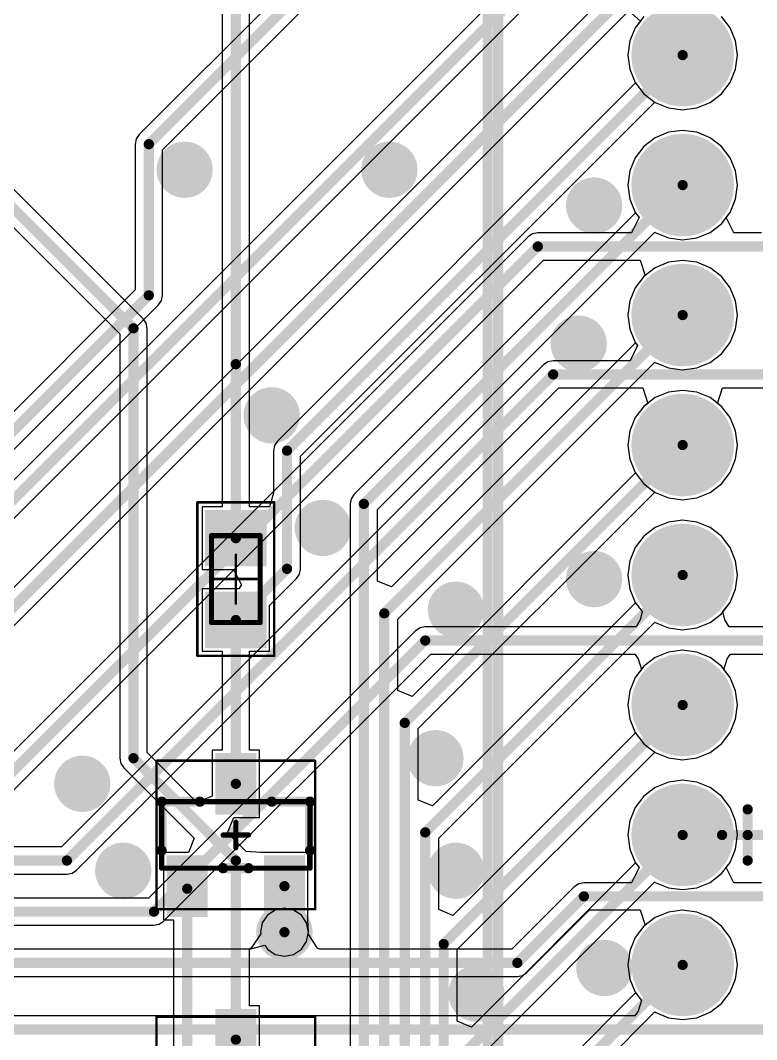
# Model space of a CAD drawing. Header units: millimetres. Extents: x 372 to 687, y 380 to 482.
# Drawn here: x 646.79 to 661.17, y 427 to 446.92 of the extents above; entities that cross this region are included whole.
import ezdxf

# ---------------------------------------------------------------- set-up
doc = ezdxf.new("R2010")
doc.units = ezdxf.units.MM
for name, color, linetype in [('BottomLayer', 5, 'Continuous'), ('BottomSolder', 6, 'Continuous'), ('InternalPlane1', 76, 'Continuous'), ('InternalPlane2', 16, 'Continuous'), ('Mechanical13', 56, 'Continuous'), ('Mechanical15', 56, 'Continuous'), ('MultiLayer', 9, 'Continuous'), ('PadHoleLayer', 156, 'Continuous'), ('TopLayer', 1, 'Continuous'), ('TopOverlay', 2, 'Continuous'), ('TopPaste', 8, 'Continuous'), ('TopSolder', 216, 'Continuous'), ('ViaHoleLayer', 16, 'Continuous')]:
    doc.layers.add(name, color=color, linetype=linetype)

# ---------------------------------------------------------------- blocks, each defined once
blk = doc.blocks.new('SOT23_3_N_343')
at = {"layer": 'Mechanical13', "const_width": 0.1}
for points in [[(1.45, 0.65), (-1.45, 0.65)], [(-1.45, 0.65), (-1.45, -0.65)], [(1.45, 0.65), (1.45, -0.65)], [(1.45, -0.65), (-1.45, -0.65)]]:
    blk.add_lwpolyline(points, dxfattribs=at)
at = {"layer": 'Mechanical13', "const_width": 0.05}
for points in [[(-1.475, 0.65, 1), (-1.425, 0.65, 1)], [(-1.475, 0.65, 1), (-1.425, 0.65, 1)], [(1.425, 0.65, 1), (1.475, 0.65, 1)], [(1.425, 0.65, 1), (1.475, 0.65, 1)], [(-1.475, -0.65, 1), (-1.425, -0.65, 1)], [(-1.475, -0.65, 1), (-1.425, -0.65, 1)], [(1.425, -0.65, 1), (1.475, -0.65, 1)], [(1.425, -0.65, 1), (1.475, -0.65, 1)]]:
    blk.add_lwpolyline(points, format="xyb", close=True, dxfattribs=at)
at = {"layer": 'Mechanical15'}
for points, const_width in [([(-1.55, 1.45), (-1.55, -1.45)], 0.05), ([(1.55, 1.45), (-1.55, 1.45)], 0.05), ([(1.55, 1.45), (1.55, -1.45)], 0.05), ([(0, 0.25), (0, -0.25)], 0.1), ([(0.25, 0), (-0.25, 0)], 0.1), ([(1.55, -1.45), (-1.55, -1.45)], 0.05)]:
    blk.add_lwpolyline(points, dxfattribs=dict(at, const_width=const_width))
for points, const_width in [([(-1.562, 1.45, 1), (-1.538, 1.45, 1)], 0.025), ([(-1.562, 1.45, 1), (-1.538, 1.45, 1)], 0.025), ([(1.538, 1.45, 1), (1.562, 1.45, 1)], 0.025), ([(1.538, 1.45, 1), (1.562, 1.45, 1)], 0.025), ([(-0.025, 0.25, 1), (0.025, 0.25, 1)], 0.05), ([(-0.275, 0, 1), (-0.225, 0, 1)], 0.05), ([(0.225, 0, 1), (0.275, 0, 1)], 0.05), ([(-0.025, -0.25, 1), (0.025, -0.25, 1)], 0.05), ([(-1.562, -1.45, 1), (-1.538, -1.45, 1)], 0.025), ([(-1.562, -1.45, 1), (-1.538, -1.45, 1)], 0.025), ([(1.538, -1.45, 1), (1.562, -1.45, 1)], 0.025), ([(1.538, -1.45, 1), (1.562, -1.45, 1)], 0.025)]:
    blk.add_lwpolyline(points, format="xyb", close=True, dxfattribs=dict(at, const_width=const_width))
at = {"layer": 'PadHoleLayer'}
for points in [[(-0.95, 1), (-0.95, 1), (-0.95, 1), (-0.95, 1)], [(0.95, 1), (0.95, 1), (0.95, 1), (0.95, 1)], [(0, -1), (0, -1), (0, -1), (0, -1)]]:
    blk.add_lwpolyline(points, close=True, dxfattribs=at)
at = {"layer": 'TopLayer'}
for points in [[(-1.25, 0.5), (-0.65, 0.5), (-1.25, 1.5), (-0.65, 1.5)], [(1.25, 1.5), (0.65, 1.5), (1.25, 0.5), (0.65, 0.5)], [(-0.3, -1.5), (0.3, -1.5), (-0.3, -0.5), (0.3, -0.5)]]:
    blk.add_solid(points, dxfattribs=at)
at = {"layer": 'TopOverlay', "const_width": 0.2}
for points in [[(0.25, 0.65), (-0.25, 0.65)], [(-1.45, 0.304), (-1.45, -0.65)], [(1.45, 0.304), (1.45, -0.65)], [(-0.7, -0.65), (-1.45, -0.65)], [(1.45, -0.65), (0.7, -0.65)]]:
    blk.add_lwpolyline(points, dxfattribs=at)
at = {"layer": 'TopOverlay', "const_width": 0.1}
for points in [[(-0.3, 0.65, 1), (-0.2, 0.65, 1)], [(0.2, 0.65, 1), (0.3, 0.65, 1)], [(-1.5, 0.304, 1), (-1.4, 0.304, 1)], [(1.4, 0.304, 1), (1.5, 0.304, 1)], [(-1.5, -0.65, 1), (-1.4, -0.65, 1)], [(-1.5, -0.65, 1), (-1.4, -0.65, 1)], [(-0.75, -0.65, 1), (-0.65, -0.65, 1)], [(0.65, -0.65, 1), (0.75, -0.65, 1)], [(1.4, -0.65, 1), (1.5, -0.65, 1)], [(1.4, -0.65, 1), (1.5, -0.65, 1)]]:
    blk.add_lwpolyline(points, format="xyb", close=True, dxfattribs=at)
at = {"layer": 'TopPaste'}
for points in [[(-1.2, 0.55), (-0.7, 0.55), (-1.2, 1.45), (-0.7, 1.45)], [(1.2, 1.45), (0.7, 1.45), (1.2, 0.55), (0.7, 0.55)], [(-0.25, -1.45), (0.25, -1.45), (-0.25, -0.55), (0.25, -0.55)]]:
    blk.add_solid(points, dxfattribs=at)
at = {"layer": 'TopSolder'}
for points in [[(-1.352, 0.398), (-0.548, 0.398), (-1.352, 1.602), (-0.548, 1.602)], [(1.352, 1.602), (0.548, 1.602), (1.352, 0.398), (0.548, 0.398)], [(-0.402, -1.602), (0.402, -1.602), (-0.402, -0.398), (0.402, -0.398)]]:
    blk.add_solid(points, dxfattribs=at)
blk = doc.blocks.new('SOT23_3_N_346')
at = {"layer": 'Mechanical13', "const_width": 0.1}
for points in [[(1.45, 0.65), (-1.45, 0.65)], [(-1.45, 0.65), (-1.45, -0.65)], [(1.45, 0.65), (1.45, -0.65)], [(1.45, -0.65), (-1.45, -0.65)]]:
    blk.add_lwpolyline(points, dxfattribs=at)
at = {"layer": 'Mechanical13', "const_width": 0.05}
for points in [[(-1.475, 0.65, 1), (-1.425, 0.65, 1)], [(-1.475, 0.65, 1), (-1.425, 0.65, 1)], [(1.425, 0.65, 1), (1.475, 0.65, 1)], [(1.425, 0.65, 1), (1.475, 0.65, 1)], [(-1.475, -0.65, 1), (-1.425, -0.65, 1)], [(-1.475, -0.65, 1), (-1.425, -0.65, 1)], [(1.425, -0.65, 1), (1.475, -0.65, 1)], [(1.425, -0.65, 1), (1.475, -0.65, 1)]]:
    blk.add_lwpolyline(points, format="xyb", close=True, dxfattribs=at)
at = {"layer": 'Mechanical15'}
for points, const_width in [([(-1.55, 1.45), (-1.55, -1.45)], 0.05), ([(1.55, 1.45), (-1.55, 1.45)], 0.05), ([(1.55, 1.45), (1.55, -1.45)], 0.05), ([(0, 0.25), (0, -0.25)], 0.1), ([(0.25, 0), (-0.25, 0)], 0.1), ([(1.55, -1.45), (-1.55, -1.45)], 0.05)]:
    blk.add_lwpolyline(points, dxfattribs=dict(at, const_width=const_width))
for points, const_width in [([(-1.562, 1.45, 1), (-1.538, 1.45, 1)], 0.025), ([(-1.562, 1.45, 1), (-1.538, 1.45, 1)], 0.025), ([(1.538, 1.45, 1), (1.562, 1.45, 1)], 0.025), ([(1.538, 1.45, 1), (1.562, 1.45, 1)], 0.025), ([(-0.025, 0.25, 1), (0.025, 0.25, 1)], 0.05), ([(-0.275, 0, 1), (-0.225, 0, 1)], 0.05), ([(0.225, 0, 1), (0.275, 0, 1)], 0.05), ([(-0.025, -0.25, 1), (0.025, -0.25, 1)], 0.05), ([(-1.562, -1.45, 1), (-1.538, -1.45, 1)], 0.025), ([(-1.562, -1.45, 1), (-1.538, -1.45, 1)], 0.025), ([(1.538, -1.45, 1), (1.562, -1.45, 1)], 0.025), ([(1.538, -1.45, 1), (1.562, -1.45, 1)], 0.025)]:
    blk.add_lwpolyline(points, format="xyb", close=True, dxfattribs=dict(at, const_width=const_width))
at = {"layer": 'PadHoleLayer'}
for points in [[(-0.95, 1), (-0.95, 1), (-0.95, 1), (-0.95, 1)], [(0.95, 1), (0.95, 1), (0.95, 1), (0.95, 1)], [(0, -1), (0, -1), (0, -1), (0, -1)]]:
    blk.add_lwpolyline(points, close=True, dxfattribs=at)
at = {"layer": 'TopLayer'}
for points in [[(-1.25, 0.5), (-0.65, 0.5), (-1.25, 1.5), (-0.65, 1.5)], [(1.25, 1.5), (0.65, 1.5), (1.25, 0.5), (0.65, 0.5)], [(-0.3, -1.5), (0.3, -1.5), (-0.3, -0.5), (0.3, -0.5)]]:
    blk.add_solid(points, dxfattribs=at)
at = {"layer": 'TopOverlay', "const_width": 0.2}
for points in [[(0.25, 0.65), (-0.25, 0.65)], [(-1.45, 0.304), (-1.45, -0.65)], [(1.45, 0.304), (1.45, -0.65)], [(-0.7, -0.65), (-1.45, -0.65)], [(1.45, -0.65), (0.7, -0.65)]]:
    blk.add_lwpolyline(points, dxfattribs=at)
at = {"layer": 'TopOverlay', "const_width": 0.1}
for points in [[(-0.3, 0.65, 1), (-0.2, 0.65, 1)], [(0.2, 0.65, 1), (0.3, 0.65, 1)], [(-1.5, 0.304, 1), (-1.4, 0.304, 1)], [(1.4, 0.304, 1), (1.5, 0.304, 1)], [(-1.5, -0.65, 1), (-1.4, -0.65, 1)], [(-1.5, -0.65, 1), (-1.4, -0.65, 1)], [(-0.75, -0.65, 1), (-0.65, -0.65, 1)], [(0.65, -0.65, 1), (0.75, -0.65, 1)], [(1.4, -0.65, 1), (1.5, -0.65, 1)], [(1.4, -0.65, 1), (1.5, -0.65, 1)]]:
    blk.add_lwpolyline(points, format="xyb", close=True, dxfattribs=at)
at = {"layer": 'TopPaste'}
for points in [[(-1.2, 0.55), (-0.7, 0.55), (-1.2, 1.45), (-0.7, 1.45)], [(1.2, 1.45), (0.7, 1.45), (1.2, 0.55), (0.7, 0.55)], [(-0.25, -1.45), (0.25, -1.45), (-0.25, -0.55), (0.25, -0.55)]]:
    blk.add_solid(points, dxfattribs=at)
at = {"layer": 'TopSolder'}
for points in [[(-1.352, 0.398), (-0.548, 0.398), (-1.352, 1.602), (-0.548, 1.602)], [(1.352, 1.602), (0.548, 1.602), (1.352, 0.398), (0.548, 0.398)], [(-0.402, -1.602), (0.402, -1.602), (-0.402, -0.398), (0.402, -0.398)]]:
    blk.add_solid(points, dxfattribs=at)
blk = doc.blocks.new('RESC0603_1608__N_364')
at = {"layer": 'Mechanical13', "const_width": 0.1}
for points in [[(0.85, 0.475), (-0.85, 0.475)], [(-0.85, -0.475), (-0.85, 0.475)], [(0.85, -0.475), (0.85, 0.475)], [(0.85, -0.475), (-0.85, -0.475)]]:
    blk.add_lwpolyline(points, dxfattribs=at)
at = {"layer": 'Mechanical13', "const_width": 0.05}
for points in [[(-0.875, 0.475, 1), (-0.825, 0.475, 1)], [(-0.875, 0.475, 1), (-0.825, 0.475, 1)], [(0.825, 0.475, 1), (0.875, 0.475, 1)], [(0.825, 0.475, 1), (0.875, 0.475, 1)], [(-0.875, -0.475, 1), (-0.825, -0.475, 1)], [(-0.875, -0.475, 1), (-0.825, -0.475, 1)], [(0.825, -0.475, 1), (0.875, -0.475, 1)], [(0.825, -0.475, 1), (0.875, -0.475, 1)]]:
    blk.add_lwpolyline(points, format="xyb", close=True, dxfattribs=at)
at = {"layer": 'Mechanical15', "const_width": 0.05}
for points in [[(1.5, 0.75), (-1.5, 0.75)], [(-1.5, -0.75), (-1.5, 0.75)], [(1.5, -0.75), (1.5, 0.75)], [(0, -0.475), (0, 0.475)], [(0.475, 0), (-0.475, 0)], [(1.5, -0.75), (-1.5, -0.75)]]:
    blk.add_lwpolyline(points, dxfattribs=at)
at = {"layer": 'Mechanical15', "const_width": 0.025}
for points in [[(-1.512, 0.75, 1), (-1.488, 0.75, 1)], [(-1.512, 0.75, 1), (-1.488, 0.75, 1)], [(1.488, 0.75, 1), (1.513, 0.75, 1)], [(1.488, 0.75, 1), (1.513, 0.75, 1)], [(-0.012, 0.475, 1), (0.013, 0.475, 1)], [(-0.487, 0, 1), (-0.462, 0, 1)], [(0.463, 0, 1), (0.488, 0, 1)], [(-0.012, -0.475, 1), (0.013, -0.475, 1)], [(-1.512, -0.75, 1), (-1.488, -0.75, 1)], [(-1.512, -0.75, 1), (-1.488, -0.75, 1)], [(1.488, -0.75, 1), (1.513, -0.75, 1)], [(1.488, -0.75, 1), (1.513, -0.75, 1)]]:
    blk.add_lwpolyline(points, format="xyb", close=True, dxfattribs=at)
at = {"layer": 'TopLayer'}
for points in [[(-0.35, -0.5), (-0.35, 0.5), (-1.25, -0.5), (-1.25, 0.5)], [(1.25, -0.5), (1.25, 0.5), (0.35, -0.5), (0.35, 0.5)]]:
    blk.add_solid(points, dxfattribs=at)
at = {"layer": 'TopPaste'}
for points in [[(-0.35, -0.5), (-0.35, 0.5), (-1.25, -0.5), (-1.25, 0.5)], [(1.25, -0.5), (1.25, 0.5), (0.35, -0.5), (0.35, 0.5)]]:
    blk.add_solid(points, dxfattribs=at)
at = {"layer": 'TopSolder'}
for points in [[(-0.248, -0.602), (-0.248, 0.602), (-1.352, -0.602), (-1.352, 0.602)], [(1.352, -0.602), (1.352, 0.602), (0.248, -0.602), (0.248, 0.602)]]:
    blk.add_solid(points, dxfattribs=at)
blk = doc.blocks.new('HDRV34W64P254_2X17_5070X900X900B_446')
at = {"layer": 'BottomLayer', "const_width": 0.9}
for points in [[(-1.72, 15.24, 1), (-0.82, 15.24, 1)], [(-1.72, 12.7, 1), (-0.82, 12.7, 1)], [(-1.72, 10.16, 1), (-0.82, 10.16, 1)], [(-1.72, 7.62, 1), (-0.82, 7.62, 1)], [(-1.72, 5.08, 1), (-0.82, 5.08, 1)], [(-1.72, 2.54, 1), (-0.82, 2.54, 1)], [(-1.72, 0, 1), (-0.82, 0, 1)], [(-1.72, -2.54, 1), (-0.82, -2.54, 1)]]:
    blk.add_lwpolyline(points, format="xyb", close=True, dxfattribs=at)
at = {"layer": 'BottomSolder', "const_width": 1.002}
for points in [[(-1.771, 15.24, 1), (-0.769, 15.24, 1)], [(-1.771, 12.7, 1), (-0.769, 12.7, 1)], [(-1.771, 10.16, 1), (-0.769, 10.16, 1)], [(-1.771, 7.62, 1), (-0.769, 7.62, 1)], [(-1.771, 5.08, 1), (-0.769, 5.08, 1)], [(-1.771, 2.54, 1), (-0.769, 2.54, 1)], [(-1.771, 0, 1), (-0.769, 0, 1)], [(-1.771, -2.54, 1), (-0.769, -2.54, 1)]]:
    blk.add_lwpolyline(points, format="xyb", close=True, dxfattribs=at)
at = {"layer": 'InternalPlane1', "const_width": 0.85}
for points in [[(-1.695, 15.24, 1), (-0.845, 15.24, 1)], [(-1.695, 12.7, 1), (-0.845, 12.7, 1)], [(-1.695, 10.16, 1), (-0.845, 10.16, 1)], [(-1.695, 7.62, 1), (-0.845, 7.62, 1)], [(-1.695, 5.08, 1), (-0.845, 5.08, 1)], [(-1.695, 2.54, 1), (-0.845, 2.54, 1)], [(-1.695, 0, 1), (-0.845, 0, 1)], [(-1.695, -2.54, 1), (-0.845, -2.54, 1)]]:
    blk.add_lwpolyline(points, format="xyb", close=True, dxfattribs=at)
at = {"layer": 'InternalPlane2', "const_width": 0.85}
for points in [[(-1.695, 15.24, 1), (-0.845, 15.24, 1)], [(-1.695, 12.7, 1), (-0.845, 12.7, 1)], [(-1.695, 10.16, 1), (-0.845, 10.16, 1)], [(-1.695, 7.62, 1), (-0.845, 7.62, 1)], [(-1.695, 5.08, 1), (-0.845, 5.08, 1)], [(-1.695, 2.54, 1), (-0.845, 2.54, 1)], [(-1.695, 0, 1), (-0.845, 0, 1)], [(-1.695, -2.54, 1), (-0.845, -2.54, 1)]]:
    blk.add_lwpolyline(points, format="xyb", close=True, dxfattribs=at)
at = {"layer": 'Mechanical13', "const_width": 0.2}
blk.add_lwpolyline([(-4.875, -22.95), (-4.875, 22.95)], dxfattribs=at)
at = {"layer": 'Mechanical15', "const_width": 0.2}
for points in [[(-5.08, -23.1), (-5.08, 23.1)], [(0, 0), (0, 0.5)], [(0, -0.5), (0, 0.5)], [(-0.5, 0), (0.5, 0)]]:
    blk.add_lwpolyline(points, dxfattribs=at)
at = {"layer": 'Mechanical15', "const_width": 0.1}
for points in [[(-0.05, 0.5, 1), (0.05, 0.5, 1)], [(-0.05, 0.5, 1), (0.05, 0.5, 1)], [(-0.55, 0, 1), (-0.45, 0, 1)], [(-0.05, 0, 1), (0.05, 0, 1)], [(-0.05, -0.5, 1), (0.05, -0.5, 1)]]:
    blk.add_lwpolyline(points, format="xyb", close=True, dxfattribs=at)
at = {"layer": 'MultiLayer', "const_width": 0.9}
for points in [[(-1.72, 15.24, 1), (-0.82, 15.24, 1)], [(-1.72, 12.7, 1), (-0.82, 12.7, 1)], [(-1.72, 10.16, 1), (-0.82, 10.16, 1)], [(-1.72, 7.62, 1), (-0.82, 7.62, 1)], [(-1.72, 5.08, 1), (-0.82, 5.08, 1)], [(-1.72, 2.54, 1), (-0.82, 2.54, 1)], [(-1.72, 0, 1), (-0.82, 0, 1)], [(-1.72, -2.54, 1), (-0.82, -2.54, 1)]]:
    blk.add_lwpolyline(points, format="xyb", close=True, dxfattribs=at)
at = {"layer": 'PadHoleLayer', "const_width": 0.45}
for points in [[(-1.495, 15.24, 1), (-1.045, 15.24, 1)], [(-1.495, 12.7, 1), (-1.045, 12.7, 1)], [(-1.495, 10.16, 1), (-1.045, 10.16, 1)], [(-1.495, 7.62, 1), (-1.045, 7.62, 1)], [(-1.495, 5.08, 1), (-1.045, 5.08, 1)], [(-1.495, 2.54, 1), (-1.045, 2.54, 1)], [(-1.495, 0, 1), (-1.045, 0, 1)], [(-1.495, -2.54, 1), (-1.045, -2.54, 1)]]:
    blk.add_lwpolyline(points, format="xyb", close=True, dxfattribs=at)
at = {"layer": 'TopLayer', "const_width": 0.9}
for points in [[(-1.72, 15.24, 1), (-0.82, 15.24, 1)], [(-1.72, 12.7, 1), (-0.82, 12.7, 1)], [(-1.72, 10.16, 1), (-0.82, 10.16, 1)], [(-1.72, 7.62, 1), (-0.82, 7.62, 1)], [(-1.72, 5.08, 1), (-0.82, 5.08, 1)], [(-1.72, 2.54, 1), (-0.82, 2.54, 1)], [(-1.72, 0, 1), (-0.82, 0, 1)], [(-1.72, -2.54, 1), (-0.82, -2.54, 1)]]:
    blk.add_lwpolyline(points, format="xyb", close=True, dxfattribs=at)
at = {"layer": 'TopSolder', "const_width": 1.002}
for points in [[(-1.771, 15.24, 1), (-0.769, 15.24, 1)], [(-1.771, 12.7, 1), (-0.769, 12.7, 1)], [(-1.771, 10.16, 1), (-0.769, 10.16, 1)], [(-1.771, 7.62, 1), (-0.769, 7.62, 1)], [(-1.771, 5.08, 1), (-0.769, 5.08, 1)], [(-1.771, 2.54, 1), (-0.769, 2.54, 1)], [(-1.771, 0, 1), (-0.769, 0, 1)], [(-1.771, -2.54, 1), (-0.769, -2.54, 1)]]:
    blk.add_lwpolyline(points, format="xyb", close=True, dxfattribs=at)

msp = doc.modelspace()

# ---------------------------------------------------------------- linework, layer by layer
at = {"layer": 'BottomLayer'}
for p, q in [((660.613, 456.187), (649.113, 444.687)), ((649.565, 444.39), (660.91, 455.735)), ((658.938, 450.213), (645.395, 436.67)), ((644.799, 435.325), (658.374, 448.899)), ((658.633, 447.807), (645.591, 434.766)), ((645.888, 434.313), (658.678, 447.103)), ((658.678, 447.103), (658.904, 446.905)), ((660.656, 446.775), (660.486, 446.996)), ((658.804, 446.775), (658.697, 446.517)), ((658.904, 446.905), (658.804, 446.775)), ((660.763, 446.517), (660.656, 446.775)), ((658.697, 446.517), (658.661, 446.24)), ((660.799, 446.24), (660.763, 446.517)), ((658.661, 446.24), (658.697, 445.963)), ((660.763, 445.963), (660.799, 446.24)), ((658.697, 445.963), (658.804, 445.705)), ((660.656, 445.705), (660.763, 445.963)), ((658.804, 445.705), (658.974, 445.484)), ((660.486, 445.484), (660.656, 445.705)), ((658.974, 445.484), (659.195, 445.314)), ((660.265, 445.314), (660.486, 445.484)), ((659.195, 445.314), (659.453, 445.207)), ((659.453, 445.207), (659.73, 445.171)), ((659.73, 445.171), (660.007, 445.207)), ((660.007, 445.207), (660.265, 445.314)), ((649.055, 444.601), (649.035, 444.5)), ((649.113, 444.687), (649.055, 444.601)), ((659.195, 444.626), (658.974, 444.456)), ((659.453, 444.733), (659.195, 444.626)), ((659.73, 444.769), (659.453, 444.733)), ((660.007, 444.733), (659.73, 444.769)), ((660.265, 444.626), (660.007, 444.733)), ((660.486, 444.456), (660.265, 444.626)), ((649.035, 444.5), (649.035, 444.5)), ((649.035, 444.5), (649.035, 441.655)), ((649.565, 441.545), (649.565, 444.39)), ((658.974, 444.456), (658.804, 444.235)), ((660.656, 444.235), (660.486, 444.456)), ((658.804, 444.235), (658.697, 443.977)), ((660.763, 443.977), (660.656, 444.235)), ((658.697, 443.977), (658.661, 443.7)), ((660.799, 443.7), (660.763, 443.977)), ((658.661, 443.7), (658.697, 443.423)), ((660.763, 443.423), (660.799, 443.7)), ((658.697, 443.423), (658.804, 443.165)), ((660.656, 443.165), (660.763, 443.423)), ((658.881, 443.065), (658.733, 442.765)), ((658.804, 443.165), (658.881, 443.065)), ((660.579, 443.065), (660.656, 443.165)), ((660.727, 442.765), (660.579, 443.065)), ((656.713, 442.687), (645.791, 431.766)), ((656.799, 442.745), (656.713, 442.687)), ((656.713, 442.687), (656.713, 442.687)), ((656.9, 442.765), (656.799, 442.745)), ((658.733, 442.765), (656.9, 442.765)), ((661.273, 442.765), (660.727, 442.765)), ((646.088, 431.313), (657.01, 442.235)), ((657.01, 442.235), (658.897, 442.235)), ((658.897, 442.235), (658.999, 441.935)), ((658.974, 441.916), (658.804, 441.695)), ((658.999, 441.935), (658.974, 441.916)), ((649.035, 441.655), (644.549, 437.169)), ((658.804, 441.695), (658.697, 441.437)), ((649.487, 441.358), (649.545, 441.444)), ((649.545, 441.444), (649.565, 441.545)), ((658.697, 441.437), (658.661, 441.16)), ((645.038, 436.908), (649.487, 441.358)), ((649.487, 441.358), (649.487, 441.358)), ((658.661, 441.16), (658.697, 440.883)), ((658.697, 440.883), (658.804, 440.625)), ((658.804, 440.625), (658.85, 440.565)), ((658.85, 440.565), (658.702, 440.265)), ((657.099, 440.245), (657.013, 440.187)), ((657.2, 440.265), (657.099, 440.245)), ((658.702, 440.265), (657.2, 440.265)), ((657.013, 440.187), (647.591, 430.766)), ((657.013, 440.187), (657.013, 440.187)), ((647.888, 430.313), (657.31, 439.735)), ((657.31, 439.735), (658.949, 439.735)), ((658.949, 439.735), (659.051, 439.435)), ((660.409, 439.435), (660.511, 439.735)), ((660.511, 439.735), (661.489, 439.735)), ((659.051, 439.435), (658.974, 439.376)), ((660.486, 439.376), (660.409, 439.435)), ((658.974, 439.376), (658.804, 439.155)), ((660.656, 439.155), (660.486, 439.376)), ((658.804, 439.155), (658.697, 438.897)), ((660.763, 438.897), (660.656, 439.155)), ((658.697, 438.897), (658.661, 438.62)), ((660.799, 438.62), (660.763, 438.897)), ((658.661, 438.62), (658.697, 438.343)), ((660.763, 438.343), (660.799, 438.62)), ((658.697, 438.343), (658.804, 438.085)), ((660.656, 438.085), (660.763, 438.343)), ((658.804, 438.085), (658.974, 437.864)), ((660.486, 437.864), (660.656, 438.085)), ((658.974, 437.864), (659.195, 437.694)), ((660.265, 437.694), (660.486, 437.864)), ((659.195, 437.694), (659.453, 437.587)), ((660.007, 437.587), (660.265, 437.694)), ((659.453, 437.587), (659.73, 437.551)), ((659.73, 437.551), (660.007, 437.587)), ((659.453, 437.113), (659.195, 437.006)), ((659.73, 437.149), (659.453, 437.113)), ((660.007, 437.113), (659.73, 437.149)), ((660.265, 437.006), (660.007, 437.113)), ((658.974, 436.836), (658.804, 436.615)), ((659.195, 437.006), (658.974, 436.836)), ((660.486, 436.836), (660.265, 437.006)), ((660.656, 436.615), (660.486, 436.836)), ((658.804, 436.615), (658.697, 436.357)), ((660.763, 436.357), (660.656, 436.615)), ((658.697, 436.357), (658.661, 436.08)), ((660.799, 436.08), (660.763, 436.357)), ((658.661, 436.08), (658.697, 435.803)), ((660.763, 435.803), (660.799, 436.08)), ((658.697, 435.803), (658.804, 435.545)), ((660.656, 435.545), (660.763, 435.803)), ((658.804, 435.545), (658.942, 435.365)), ((660.518, 435.365), (660.656, 435.545)), ((658.942, 435.365), (658.903, 435.206)), ((660.557, 435.206), (660.518, 435.365)), ((654.599, 435.045), (654.513, 434.987)), ((654.7, 435.065), (654.599, 435.045)), ((658.819, 435.065), (654.7, 435.065)), ((658.903, 435.206), (658.819, 435.065)), ((660.641, 435.065), (660.557, 435.206)), ((661.359, 435.065), (660.641, 435.065)), ((654.513, 434.987), (649.291, 429.766)), ((649.588, 429.313), (654.81, 434.535)), ((654.81, 434.535), (658.793, 434.535)), ((658.793, 434.535), (658.862, 434.443)), ((658.862, 434.443), (658.927, 434.235)), ((660.533, 434.235), (660.598, 434.443)), ((660.598, 434.443), (660.667, 434.535)), ((660.667, 434.535), (661.333, 434.535)), ((658.927, 434.235), (658.804, 434.075)), ((660.656, 434.075), (660.533, 434.235)), ((658.804, 434.075), (658.697, 433.817)), ((660.763, 433.817), (660.656, 434.075)), ((658.697, 433.817), (658.661, 433.54)), ((660.799, 433.54), (660.763, 433.817)), ((658.661, 433.54), (658.697, 433.263)), ((660.763, 433.263), (660.799, 433.54)), ((658.697, 433.263), (658.804, 433.005)), ((660.656, 433.005), (660.763, 433.263)), ((658.804, 433.005), (658.974, 432.784)), ((660.486, 432.784), (660.656, 433.005)), ((658.974, 432.784), (659.195, 432.614)), ((660.265, 432.614), (660.486, 432.784)), ((659.195, 432.614), (659.453, 432.507)), ((659.453, 432.507), (659.73, 432.471)), ((659.73, 432.471), (660.007, 432.507)), ((660.007, 432.507), (660.265, 432.614)), ((659.453, 432.033), (659.195, 431.926)), ((659.73, 432.069), (659.453, 432.033)), ((660.007, 432.033), (659.73, 432.069)), ((660.265, 431.926), (660.007, 432.033)), ((659.195, 431.926), (658.974, 431.756)), ((660.486, 431.756), (660.265, 431.926)), ((658.974, 431.756), (658.804, 431.535)), ((660.656, 431.535), (660.486, 431.756)), ((658.804, 431.535), (658.697, 431.277)), ((660.763, 431.277), (660.656, 431.535)), ((658.697, 431.277), (658.661, 431)), ((660.799, 431), (660.763, 431.277)), ((658.661, 431), (658.697, 430.723)), ((660.763, 430.723), (660.799, 431)), ((647.591, 430.766), (645.004, 430.766)), ((658.697, 430.723), (658.804, 430.465)), ((660.656, 430.465), (660.763, 430.723)), ((658.804, 430.465), (658.881, 430.365)), ((660.579, 430.365), (660.656, 430.465)), ((645.004, 430.235), (647.7, 430.235)), ((647.7, 430.235), (647.802, 430.256)), ((647.7, 430.235), (647.7, 430.235)), ((647.802, 430.256), (647.888, 430.313)), ((658.881, 430.365), (658.733, 430.065)), ((660.727, 430.065), (660.579, 430.365)), ((657.699, 430.045), (657.613, 429.987)), ((657.8, 430.065), (657.699, 430.045)), ((658.733, 430.065), (657.8, 430.065)), ((657.8, 430.065), (657.8, 430.065)), ((661.273, 430.065), (660.727, 430.065)), ((657.613, 429.987), (656.391, 428.766)), ((649.291, 429.766), (645.016, 429.766)), ((651.771, 429.533), (651.618, 429.432)), ((651.95, 429.569), (651.771, 429.533)), ((652.129, 429.533), (651.95, 429.569)), ((652.282, 429.432), (652.129, 429.533)), ((656.688, 428.313), (657.91, 429.535)), ((657.91, 429.535), (658.897, 429.535)), ((658.897, 429.535), (658.999, 429.235)), ((649.4, 429.235), (649.502, 429.256)), ((649.502, 429.256), (649.588, 429.313)), ((651.517, 429.28), (651.481, 429.1)), ((651.618, 429.432), (651.517, 429.28)), ((652.383, 429.28), (652.282, 429.432)), ((652.419, 429.1), (652.383, 429.28)), ((645.016, 429.235), (649.4, 429.235)), ((649.4, 429.235), (649.4, 429.235)), ((651.488, 429.066), (651.302, 428.789)), ((651.481, 429.1), (651.488, 429.066)), ((652.412, 429.066), (652.419, 429.1)), ((652.598, 428.789), (652.412, 429.066)), ((658.974, 429.216), (658.804, 428.995)), ((658.999, 429.235), (658.974, 429.216)), ((658.804, 428.995), (658.697, 428.737)), ((651.265, 428.766), (645.004, 428.766)), ((651.302, 428.789), (651.265, 428.766)), ((652.635, 428.766), (652.598, 428.789)), ((656.391, 428.766), (652.635, 428.766)), ((658.697, 428.737), (658.661, 428.46)), ((658.661, 428.46), (658.697, 428.183)), ((656.5, 428.235), (656.602, 428.256)), ((656.602, 428.256), (656.688, 428.313)), ((644.887, 428.235), (656.5, 428.235)), ((656.5, 428.235), (656.5, 428.235)), ((658.697, 428.183), (658.804, 427.925)), ((658.804, 427.925), (658.927, 427.765)), ((658.927, 427.765), (658.862, 427.557)), ((658.793, 427.465), (644.776, 427.465)), ((658.862, 427.557), (658.793, 427.465))]:
    msp.add_line(p, q, dxfattribs=at)
at = {"layer": 'BottomLayer', "const_width": 0.2}
for points in [[(649.3, 444.5), (660.8, 456)], [(644.6, 435.5), (659.2, 450.1)], [(645.7, 434.5), (658.82, 447.62)], [(649.3, 441.545), (649.3, 444.5)], [(645.9, 431.5), (656.9, 442.5)], [(656.9, 442.5), (673, 442.5)], [(644.255, 436.5), (649.3, 441.545)], [(647.7, 430.5), (657.2, 440)], [(657.2, 440), (674.5, 440)], [(649.4, 429.5), (654.7, 434.8)], [(654.7, 434.8), (673.3, 434.8)], [(644.255, 430.5), (647.7, 430.5)], [(656.5, 428.5), (657.8, 429.8)], [(657.8, 429.8), (672.3, 429.8)], [(642.255, 429.5), (649.4, 429.5)], [(644.255, 428.5), (656.5, 428.5)], [(644.666, 427.2), (673.7, 427.2)]]:
    msp.add_lwpolyline(points, dxfattribs=at)
at = {"layer": 'BottomLayer'}
for points, const_width in [([(649.25, 444.5, 1), (649.35, 444.5, 1)], 0.1), ([(649.25, 444.5, 1), (649.35, 444.5, 1)], 0.1), ([(649.85, 444, 1), (650.15, 444, 1)], 0.3), ([(653.85, 444, 1), (654.15, 444, 1)], 0.3), ([(657.85, 443.3, 1), (658.15, 443.3, 1)], 0.3), ([(656.85, 442.5, 1), (656.95, 442.5, 1)], 0.1), ([(656.85, 442.5, 1), (656.95, 442.5, 1)], 0.1), ([(649.25, 441.545, 1), (649.35, 441.545, 1)], 0.1), ([(649.25, 441.545, 1), (649.35, 441.545, 1)], 0.1), ([(657.55, 440.6, 1), (657.85, 440.6, 1)], 0.3), ([(657.15, 440, 1), (657.25, 440, 1)], 0.1), ([(657.15, 440, 1), (657.25, 440, 1)], 0.1), ([(651.55, 439.2, 1), (651.85, 439.2, 1)], 0.3), ([(652.55, 437, 1), (652.85, 437, 1)], 0.3), ([(657.85, 436, 1), (658.15, 436, 1)], 0.3), ([(655.15, 435.4, 1), (655.45, 435.4, 1)], 0.3), ([(654.65, 434.8, 1), (654.75, 434.8, 1)], 0.1), ([(654.65, 434.8, 1), (654.75, 434.8, 1)], 0.1), ([(654.75, 432.5, 1), (655.05, 432.5, 1)], 0.3), ([(647.85, 432, 1), (648.15, 432, 1)], 0.3), ([(647.65, 430.5, 1), (647.75, 430.5, 1)], 0.1), ([(647.65, 430.5, 1), (647.75, 430.5, 1)], 0.1), ([(648.65, 430.3, 1), (648.95, 430.3, 1)], 0.3), ([(655.15, 430.3, 1), (655.45, 430.3, 1)], 0.3), ([(657.75, 429.8, 1), (657.85, 429.8, 1)], 0.1), ([(657.75, 429.8, 1), (657.85, 429.8, 1)], 0.1), ([(649.35, 429.5, 1), (649.45, 429.5, 1)], 0.1), ([(649.35, 429.5, 1), (649.45, 429.5, 1)], 0.1), ([(651.8, 429.1, 1), (652.1, 429.1, 1)], 0.3), ([(658.05, 428.4, 1), (658.35, 428.4, 1)], 0.3), ([(656.45, 428.5, 1), (656.55, 428.5, 1)], 0.1), ([(656.45, 428.5, 1), (656.55, 428.5, 1)], 0.1), ([(655.55, 427.9, 1), (655.85, 427.9, 1)], 0.3)]:
    msp.add_lwpolyline(points, format="xyb", close=True, dxfattribs=dict(at, const_width=const_width))
at = {"layer": 'InternalPlane1', "const_width": 0.55}
for points in [[(649.725, 444, 1), (650.275, 444, 1)], [(653.725, 444, 1), (654.275, 444, 1)], [(657.725, 443.3, 1), (658.275, 443.3, 1)], [(657.425, 440.6, 1), (657.975, 440.6, 1)], [(651.425, 439.2, 1), (651.975, 439.2, 1)], [(652.425, 437, 1), (652.975, 437, 1)], [(657.725, 436, 1), (658.275, 436, 1)], [(655.025, 435.4, 1), (655.575, 435.4, 1)], [(654.625, 432.5, 1), (655.175, 432.5, 1)], [(647.725, 432, 1), (648.275, 432, 1)], [(648.525, 430.3, 1), (649.075, 430.3, 1)], [(655.025, 430.3, 1), (655.575, 430.3, 1)], [(651.675, 429.1, 1), (652.225, 429.1, 1)], [(657.925, 428.4, 1), (658.475, 428.4, 1)], [(655.425, 427.9, 1), (655.975, 427.9, 1)]]:
    msp.add_lwpolyline(points, format="xyb", close=True, dxfattribs=at)
at = {"layer": 'InternalPlane2', "const_width": 0.55}
for points in [[(649.725, 444, 1), (650.275, 444, 1)], [(653.725, 444, 1), (654.275, 444, 1)], [(657.725, 443.3, 1), (658.275, 443.3, 1)], [(657.425, 440.6, 1), (657.975, 440.6, 1)], [(651.425, 439.2, 1), (651.975, 439.2, 1)], [(652.425, 437, 1), (652.975, 437, 1)], [(657.725, 436, 1), (658.275, 436, 1)], [(655.025, 435.4, 1), (655.575, 435.4, 1)], [(654.625, 432.5, 1), (655.175, 432.5, 1)], [(647.725, 432, 1), (648.275, 432, 1)], [(648.525, 430.3, 1), (649.075, 430.3, 1)], [(655.025, 430.3, 1), (655.575, 430.3, 1)], [(657.925, 428.4, 1), (658.475, 428.4, 1)], [(655.425, 427.9, 1), (655.975, 427.9, 1)]]:
    msp.add_lwpolyline(points, format="xyb", close=True, dxfattribs=at)
at = {"layer": 'MultiLayer', "const_width": 0.3}
for points in [[(649.85, 444, 1), (650.15, 444, 1)], [(653.85, 444, 1), (654.15, 444, 1)], [(657.85, 443.3, 1), (658.15, 443.3, 1)], [(657.55, 440.6, 1), (657.85, 440.6, 1)], [(651.55, 439.2, 1), (651.85, 439.2, 1)], [(652.55, 437, 1), (652.85, 437, 1)], [(657.85, 436, 1), (658.15, 436, 1)], [(655.15, 435.4, 1), (655.45, 435.4, 1)], [(654.75, 432.5, 1), (655.05, 432.5, 1)], [(647.85, 432, 1), (648.15, 432, 1)], [(648.65, 430.3, 1), (648.95, 430.3, 1)], [(655.15, 430.3, 1), (655.45, 430.3, 1)], [(651.8, 429.1, 1), (652.1, 429.1, 1)], [(658.05, 428.4, 1), (658.35, 428.4, 1)], [(655.55, 427.9, 1), (655.85, 427.9, 1)]]:
    msp.add_lwpolyline(points, format="xyb", close=True, dxfattribs=at)
at = {"layer": 'TopLayer'}
for p, q in [((651.265, 440.2), (651.265, 459.2)), ((650.735, 459.09), (650.735, 440.2)), ((658.974, 446.996), (658.804, 446.775)), ((660.656, 446.775), (660.486, 446.996)), ((658.804, 446.775), (658.697, 446.517)), ((660.763, 446.517), (660.656, 446.775)), ((658.697, 446.517), (658.661, 446.24)), ((660.799, 446.24), (660.763, 446.517)), ((658.661, 446.24), (658.697, 445.963)), ((660.763, 445.963), (660.799, 446.24)), ((658.697, 445.963), (658.804, 445.705)), ((660.656, 445.705), (660.763, 445.963)), ((658.811, 445.696), (651.813, 438.697)), ((658.804, 445.705), (658.811, 445.696)), ((660.486, 445.484), (660.656, 445.705)), ((660.265, 445.314), (660.486, 445.484)), ((649.187, 441.087), (645.087, 445.187)), ((652.265, 438.4), (659.186, 445.321)), ((659.186, 445.321), (659.195, 445.314)), ((659.195, 445.314), (659.453, 445.207)), ((659.453, 445.207), (659.73, 445.171)), ((659.73, 445.171), (660.007, 445.207)), ((660.007, 445.207), (660.265, 445.314)), ((644.79, 444.735), (648.735, 440.79)), ((659.195, 444.626), (658.974, 444.456)), ((659.453, 444.733), (659.195, 444.626)), ((659.73, 444.769), (659.453, 444.733)), ((660.007, 444.733), (659.73, 444.769)), ((660.265, 444.626), (660.007, 444.733)), ((660.486, 444.456), (660.265, 444.626)), ((658.974, 444.456), (658.804, 444.235)), ((660.656, 444.235), (660.486, 444.456)), ((658.804, 444.235), (658.697, 443.977)), ((660.763, 443.977), (660.656, 444.235)), ((658.697, 443.977), (658.661, 443.7)), ((660.799, 443.7), (660.763, 443.977)), ((658.661, 443.7), (658.697, 443.423)), ((660.763, 443.423), (660.799, 443.7)), ((658.697, 443.423), (658.804, 443.165)), ((660.656, 443.165), (660.763, 443.423)), ((658.811, 443.156), (653.313, 437.657)), ((658.804, 443.165), (658.811, 443.156)), ((660.486, 442.944), (660.656, 443.165)), ((660.265, 442.774), (660.486, 442.944)), ((653.765, 437.36), (659.186, 442.781)), ((659.186, 442.781), (659.195, 442.774)), ((659.195, 442.774), (659.453, 442.667)), ((659.453, 442.667), (659.73, 442.631)), ((659.73, 442.631), (660.007, 442.667)), ((660.007, 442.667), (660.265, 442.774)), ((659.453, 442.193), (659.195, 442.086)), ((659.73, 442.229), (659.453, 442.193)), ((660.007, 442.193), (659.73, 442.229)), ((660.265, 442.086), (660.007, 442.193)), ((659.195, 442.086), (658.974, 441.916)), ((660.486, 441.916), (660.265, 442.086)), ((658.974, 441.916), (658.804, 441.695)), ((660.656, 441.695), (660.486, 441.916)), ((658.804, 441.695), (658.697, 441.437)), ((660.763, 441.437), (660.656, 441.695)), ((658.697, 441.437), (658.661, 441.16)), ((660.799, 441.16), (660.763, 441.437)), ((649.245, 441.001), (649.187, 441.087)), ((649.187, 441.087), (649.187, 441.087)), ((649.265, 440.9), (649.245, 441.001)), ((658.661, 441.16), (658.697, 440.883)), ((660.763, 440.883), (660.799, 441.16)), ((649.265, 432.61), (649.265, 440.9)), ((658.697, 440.883), (658.804, 440.625)), ((660.656, 440.625), (660.763, 440.883)), ((648.735, 440.79), (648.735, 432.5)), ((658.811, 440.616), (654.042, 435.847)), ((658.804, 440.625), (658.811, 440.616)), ((660.486, 440.404), (660.656, 440.625)), ((660.265, 440.234), (660.486, 440.404)), ((650.735, 440.2), (650.735, 437.41)), ((651.265, 437.41), (651.265, 440.2)), ((654.165, 435.22), (659.186, 440.241)), ((659.186, 440.241), (659.195, 440.234)), ((659.195, 440.234), (659.453, 440.127)), ((660.007, 440.127), (660.265, 440.234)), ((659.453, 440.127), (659.73, 440.091)), ((659.73, 440.091), (660.007, 440.127)), ((659.453, 439.653), (659.195, 439.546)), ((659.73, 439.689), (659.453, 439.653)), ((660.007, 439.653), (659.73, 439.689)), ((660.265, 439.546), (660.007, 439.653)), ((659.195, 439.546), (658.974, 439.376)), ((660.486, 439.376), (660.265, 439.546)), ((658.974, 439.376), (658.804, 439.155)), ((660.656, 439.155), (660.486, 439.376)), ((658.804, 439.155), (658.697, 438.897)), ((660.763, 438.897), (660.656, 439.155)), ((658.697, 438.897), (658.661, 438.62)), ((660.799, 438.62), (660.763, 438.897)), ((651.755, 438.611), (651.735, 438.51)), ((651.813, 438.697), (651.755, 438.611)), ((658.661, 438.62), (658.697, 438.343)), ((660.763, 438.343), (660.799, 438.62)), ((651.735, 438.51), (651.735, 438.51)), ((651.735, 438.51), (651.735, 437.679)), ((652.265, 436.2), (652.265, 438.4)), ((658.697, 438.343), (658.804, 438.085)), ((660.656, 438.085), (660.763, 438.343)), ((658.811, 438.076), (654.442, 433.707)), ((658.804, 438.085), (658.811, 438.076)), ((660.486, 437.864), (660.656, 438.085)), ((660.265, 437.694), (660.486, 437.864)), ((651.735, 437.679), (651.66, 437.41)), ((653.313, 437.657), (653.255, 437.571)), ((654.565, 433.08), (659.186, 437.701)), ((659.186, 437.701), (659.195, 437.694)), ((659.195, 437.694), (659.453, 437.587)), ((660.007, 437.587), (660.265, 437.694)), ((650.735, 437.41), (650.34, 437.41)), ((650.34, 437.41), (650.34, 436.19)), ((651.66, 437.41), (651.265, 437.41)), ((653.255, 437.571), (653.235, 437.47)), ((653.235, 437.47), (653.235, 437.47)), ((653.235, 437.47), (653.235, 420.21)), ((659.453, 437.587), (659.73, 437.551)), ((659.73, 437.551), (660.007, 437.587)), ((653.765, 435.962), (653.765, 437.36)), ((659.453, 437.113), (659.195, 437.006)), ((659.73, 437.149), (659.453, 437.113)), ((660.007, 437.113), (659.73, 437.149)), ((660.265, 437.006), (660.007, 437.113)), ((658.974, 436.836), (658.804, 436.615)), ((659.195, 437.006), (658.974, 436.836)), ((660.486, 436.836), (660.265, 437.006)), ((660.656, 436.615), (660.486, 436.836)), ((658.804, 436.615), (658.697, 436.357)), ((660.763, 436.357), (660.656, 436.615)), ((658.697, 436.357), (658.661, 436.08)), ((660.799, 436.08), (660.763, 436.357)), ((650.34, 436.19), (650.957, 436.19)), ((650.957, 436.19), (651.112, 435.89)), ((651.66, 435.485), (652.187, 436.013)), ((652.187, 436.013), (652.245, 436.099)), ((652.245, 436.099), (652.265, 436.2)), ((652.265, 436.2), (652.265, 436.2)), ((658.661, 436.08), (658.697, 435.803)), ((660.763, 435.803), (660.799, 436.08)), ((651.112, 435.89), (651.056, 435.81)), ((654.042, 435.847), (653.765, 435.962)), ((651.056, 435.81), (650.34, 435.81)), ((650.34, 435.81), (650.34, 434.59)), ((658.697, 435.803), (658.804, 435.545)), ((660.656, 435.545), (660.763, 435.803)), ((651.66, 434.59), (651.66, 435.485)), ((658.811, 435.536), (654.842, 431.567)), ((658.804, 435.545), (658.811, 435.536)), ((660.486, 435.324), (660.656, 435.545)), ((654.165, 433.822), (654.165, 435.22)), ((660.265, 435.154), (660.486, 435.324)), ((654.965, 430.94), (659.186, 435.161)), ((659.186, 435.161), (659.195, 435.154)), ((659.195, 435.154), (659.453, 435.047)), ((659.453, 435.047), (659.73, 435.011)), ((659.73, 435.011), (660.007, 435.047)), ((660.007, 435.047), (660.265, 435.154)), ((650.34, 434.59), (650.735, 434.59)), ((650.735, 434.59), (650.735, 432.66)), ((651.265, 432.66), (651.265, 434.59)), ((651.265, 434.59), (651.66, 434.59)), ((659.195, 434.466), (658.974, 434.296)), ((659.453, 434.573), (659.195, 434.466)), ((659.73, 434.609), (659.453, 434.573)), ((660.007, 434.573), (659.73, 434.609)), ((660.265, 434.466), (660.007, 434.573)), ((660.486, 434.296), (660.265, 434.466)), ((658.974, 434.296), (658.804, 434.075)), ((660.656, 434.075), (660.486, 434.296)), ((658.804, 434.075), (658.697, 433.817)), ((660.763, 433.817), (660.656, 434.075)), ((654.442, 433.707), (654.165, 433.822)), ((658.697, 433.817), (658.661, 433.54)), ((660.799, 433.54), (660.763, 433.817)), ((658.661, 433.54), (658.697, 433.263)), ((660.763, 433.263), (660.799, 433.54)), ((658.697, 433.263), (658.804, 433.005)), ((660.656, 433.005), (660.763, 433.263)), ((654.565, 431.682), (654.565, 433.08)), ((658.811, 432.996), (655.242, 429.427)), ((658.804, 433.005), (658.811, 432.996)), ((660.486, 432.784), (660.656, 433.005)), ((650.735, 432.66), (650.54, 432.66)), ((650.54, 432.66), (650.54, 431.759)), ((651.46, 432.66), (651.265, 432.66)), ((651.46, 431.34), (651.46, 432.66)), ((660.265, 432.614), (660.486, 432.784)), ((648.735, 432.5), (648.735, 432.5)), ((648.735, 432.5), (648.755, 432.399)), ((650.24, 431.635), (649.265, 432.61)), ((655.325, 428.76), (659.186, 432.621)), ((659.186, 432.621), (659.195, 432.614)), ((659.195, 432.614), (659.453, 432.507)), ((659.453, 432.507), (659.73, 432.471)), ((659.73, 432.471), (660.007, 432.507)), ((660.007, 432.507), (660.265, 432.614)), ((648.755, 432.399), (648.813, 432.313)), ((648.813, 432.313), (650.188, 430.937)), ((659.453, 432.033), (659.195, 431.926)), ((659.73, 432.069), (659.453, 432.033)), ((660.007, 432.033), (659.73, 432.069)), ((660.265, 431.926), (660.007, 432.033)), ((659.195, 431.926), (658.974, 431.756)), ((660.486, 431.756), (660.265, 431.926)), ((650.54, 431.759), (650.24, 431.635)), ((654.842, 431.567), (654.565, 431.682)), ((658.974, 431.756), (658.804, 431.535)), ((660.656, 431.535), (660.486, 431.756)), ((658.804, 431.535), (658.697, 431.277)), ((660.763, 431.277), (660.656, 431.535)), ((650.835, 431.04), (650.959, 431.34)), ((650.959, 431.34), (651.46, 431.34)), ((658.697, 431.277), (658.661, 431)), ((660.799, 431), (660.763, 431.277)), ((651.187, 430.687), (650.835, 431.04)), ((650.188, 430.937), (650.073, 430.66)), ((654.965, 429.542), (654.965, 430.94)), ((658.661, 431), (658.697, 430.723)), ((660.763, 430.723), (660.799, 431)), ((650.073, 430.66), (649.59, 430.66)), ((649.59, 430.66), (649.59, 429.34)), ((651.196, 430.675), (651.187, 430.687)), ((651.187, 430.687), (651.187, 430.687)), ((651.49, 430.66), (651.196, 430.675)), ((651.539, 430.66), (651.49, 430.66)), ((652.41, 430.66), (651.539, 430.66)), ((652.41, 429.34), (652.41, 430.66)), ((658.697, 430.723), (658.804, 430.465)), ((660.656, 430.465), (660.763, 430.723)), ((658.811, 430.456), (655.602, 427.247)), ((658.804, 430.465), (658.811, 430.456)), ((660.486, 430.244), (660.656, 430.465)), ((660.265, 430.074), (660.486, 430.244)), ((655.765, 426.66), (659.186, 430.081)), ((659.186, 430.081), (659.195, 430.074)), ((659.195, 430.074), (659.453, 429.967)), ((660.007, 429.967), (660.265, 430.074)), ((659.453, 429.967), (659.73, 429.931)), ((659.73, 429.931), (660.007, 429.967)), ((655.242, 429.427), (654.965, 429.542)), ((659.453, 429.493), (659.195, 429.386)), ((659.73, 429.529), (659.453, 429.493)), ((660.007, 429.493), (659.73, 429.529)), ((660.265, 429.386), (660.007, 429.493)), ((649.59, 429.34), (649.785, 429.34)), ((649.785, 429.34), (649.785, 425.66)), ((652.419, 429.1), (652.41, 429.34)), ((652.41, 429.34), (652.41, 429.34)), ((659.195, 429.386), (658.974, 429.216)), ((660.486, 429.216), (660.265, 429.386)), ((652.383, 428.921), (652.407, 429.041)), ((652.407, 429.041), (652.419, 429.1)), ((658.974, 429.216), (658.804, 428.995)), ((660.656, 428.995), (660.486, 429.216)), ((651.265, 428.765), (651.565, 428.848)), ((651.565, 428.848), (651.618, 428.768)), ((652.282, 428.768), (652.383, 428.921)), ((658.804, 428.995), (658.697, 428.737)), ((660.763, 428.737), (660.656, 428.995)), ((651.265, 427.66), (651.265, 428.765)), ((651.618, 428.768), (651.771, 428.667)), ((651.771, 428.667), (651.95, 428.631)), ((651.95, 428.631), (652.129, 428.667)), ((652.129, 428.667), (652.282, 428.768)), ((655.325, 427.362), (655.325, 428.76)), ((658.697, 428.737), (658.661, 428.46)), ((660.799, 428.46), (660.763, 428.737)), ((658.661, 428.46), (658.697, 428.183)), ((660.763, 428.183), (660.799, 428.46)), ((658.697, 428.183), (658.804, 427.925)), ((660.656, 427.925), (660.763, 428.183)), ((658.811, 427.916), (656.042, 425.147)), ((658.804, 427.925), (658.811, 427.916)), ((660.486, 427.704), (660.656, 427.925)), ((651.46, 427.66), (651.265, 427.66)), ((651.46, 426.34), (651.46, 427.66)), ((660.265, 427.534), (660.486, 427.704)), ((656.165, 424.52), (659.186, 427.541)), ((659.186, 427.541), (659.195, 427.534)), ((659.195, 427.534), (659.453, 427.427)), ((660.007, 427.427), (660.265, 427.534)), ((655.602, 427.247), (655.325, 427.362)), ((659.453, 427.427), (659.73, 427.391)), ((659.73, 427.391), (660.007, 427.427))]:
    msp.add_line(p, q, dxfattribs=at)
at = {"layer": 'TopLayer', "const_width": 0.2}
for points in [[(651, 440.2), (651, 459.2)], [(652, 438.51), (659.73, 446.24)], [(644.9, 445), (649, 440.9)], [(653.5, 437.47), (659.73, 443.7)], [(653.9, 435.33), (659.73, 441.16)], [(649, 432.5), (649, 440.9)], [(651, 436.8), (651, 440.2)], [(652, 436.2), (652, 438.51)], [(654.3, 433.19), (659.73, 438.62)], [(653.5, 420.1), (653.5, 437.47)], [(651, 435.2), (652, 436.2)], [(654.7, 431.05), (659.73, 436.08)], [(653.9, 419.9), (653.9, 435.33)], [(651, 432), (651, 435.2)], [(655.06, 428.87), (659.73, 433.54)], [(654.3, 419.7), (654.3, 433.19)], [(649, 432.5), (651, 430.5)], [(654.7, 419.5), (654.7, 431.05)], [(655.5, 426.77), (659.73, 431)], [(651, 427), (651, 430.5)], [(650.05, 425), (650.05, 429.95)], [(651.95, 429.1), (651.95, 430)], [(655.06, 419.26), (655.06, 428.87)], [(655.9, 424.63), (659.73, 428.46)], [(651, 423.6), (651, 427)]]:
    msp.add_lwpolyline(points, dxfattribs=at)
at = {"layer": 'TopLayer'}
for points, const_width in [([(659.68, 446.24, 1), (659.78, 446.24, 1)], 0.1), ([(649.85, 444, 1), (650.15, 444, 1)], 0.3), ([(653.85, 444, 1), (654.15, 444, 1)], 0.3), ([(659.68, 443.7, 1), (659.78, 443.7, 1)], 0.1), ([(657.85, 443.3, 1), (658.15, 443.3, 1)], 0.3), ([(659.68, 441.16, 1), (659.78, 441.16, 1)], 0.1), ([(648.95, 440.9, 1), (649.05, 440.9, 1)], 0.1), ([(648.95, 440.9, 1), (649.05, 440.9, 1)], 0.1), ([(657.55, 440.6, 1), (657.85, 440.6, 1)], 0.3), ([(650.95, 440.2, 1), (651.05, 440.2, 1)], 0.1), ([(650.95, 440.2, 1), (651.05, 440.2, 1)], 0.1), ([(651.55, 439.2, 1), (651.85, 439.2, 1)], 0.3), ([(651.95, 438.51, 1), (652.05, 438.51, 1)], 0.1), ([(651.95, 438.51, 1), (652.05, 438.51, 1)], 0.1), ([(659.68, 438.62, 1), (659.78, 438.62, 1)], 0.1), ([(653.45, 437.47, 1), (653.55, 437.47, 1)], 0.1), ([(653.45, 437.47, 1), (653.55, 437.47, 1)], 0.1), ([(652.55, 437, 1), (652.85, 437, 1)], 0.3), ([(650.95, 436.8, 1), (651.05, 436.8, 1)], 0.1), ([(651.95, 436.2, 1), (652.05, 436.2, 1)], 0.1), ([(651.95, 436.2, 1), (652.05, 436.2, 1)], 0.1), ([(657.85, 436, 1), (658.15, 436, 1)], 0.3), ([(659.68, 436.08, 1), (659.78, 436.08, 1)], 0.1), ([(655.15, 435.4, 1), (655.45, 435.4, 1)], 0.3), ([(653.85, 435.33, 1), (653.95, 435.33, 1)], 0.1), ([(653.85, 435.33, 1), (653.95, 435.33, 1)], 0.1), ([(650.95, 435.2, 1), (651.05, 435.2, 1)], 0.1), ([(650.95, 435.2, 1), (651.05, 435.2, 1)], 0.1), ([(659.68, 433.54, 1), (659.78, 433.54, 1)], 0.1), ([(654.25, 433.19, 1), (654.35, 433.19, 1)], 0.1), ([(654.25, 433.19, 1), (654.35, 433.19, 1)], 0.1), ([(654.75, 432.5, 1), (655.05, 432.5, 1)], 0.3), ([(648.95, 432.5, 1), (649.05, 432.5, 1)], 0.1), ([(648.95, 432.5, 1), (649.05, 432.5, 1)], 0.1), ([(647.85, 432, 1), (648.15, 432, 1)], 0.3), ([(650.95, 432, 1), (651.05, 432, 1)], 0.1), ([(654.65, 431.05, 1), (654.75, 431.05, 1)], 0.1), ([(654.65, 431.05, 1), (654.75, 431.05, 1)], 0.1), ([(659.68, 431, 1), (659.78, 431, 1)], 0.1), ([(648.65, 430.3, 1), (648.95, 430.3, 1)], 0.3), ([(650.95, 430.5, 1), (651.05, 430.5, 1)], 0.1), ([(650.95, 430.5, 1), (651.05, 430.5, 1)], 0.1), ([(655.15, 430.3, 1), (655.45, 430.3, 1)], 0.3), ([(650, 429.95, 1), (650.1, 429.95, 1)], 0.1), ([(651.9, 430, 1), (652, 430, 1)], 0.1), ([(651.8, 429.1, 1), (652.1, 429.1, 1)], 0.3), ([(651.9, 429.1, 1), (652, 429.1, 1)], 0.1), ([(655.01, 428.87, 1), (655.11, 428.87, 1)], 0.1), ([(655.01, 428.87, 1), (655.11, 428.87, 1)], 0.1), ([(658.05, 428.4, 1), (658.35, 428.4, 1)], 0.3), ([(659.68, 428.46, 1), (659.78, 428.46, 1)], 0.1), ([(655.55, 427.9, 1), (655.85, 427.9, 1)], 0.3), ([(650.95, 427, 1), (651.05, 427, 1)], 0.1), ([(650.95, 427, 1), (651.05, 427, 1)], 0.1)]:
    msp.add_lwpolyline(points, format="xyb", close=True, dxfattribs=dict(at, const_width=const_width))
at = {"layer": 'ViaHoleLayer', "const_width": 0.15}
for points in [[(649.925, 444, 1), (650.075, 444, 1)], [(653.925, 444, 1), (654.075, 444, 1)], [(657.925, 443.3, 1), (658.075, 443.3, 1)], [(657.625, 440.6, 1), (657.775, 440.6, 1)], [(651.625, 439.2, 1), (651.775, 439.2, 1)], [(652.625, 437, 1), (652.775, 437, 1)], [(657.925, 436, 1), (658.075, 436, 1)], [(655.225, 435.4, 1), (655.375, 435.4, 1)], [(654.825, 432.5, 1), (654.975, 432.5, 1)], [(647.925, 432, 1), (648.075, 432, 1)], [(648.725, 430.3, 1), (648.875, 430.3, 1)], [(655.225, 430.3, 1), (655.375, 430.3, 1)], [(651.875, 429.1, 1), (652.025, 429.1, 1)], [(658.125, 428.4, 1), (658.275, 428.4, 1)], [(655.625, 427.9, 1), (655.775, 427.9, 1)]]:
    msp.add_lwpolyline(points, format="xyb", close=True, dxfattribs=at)

# ---------------------------------------------------------------- block references
msp.add_blockref('HDRV34W64P254_2X17_5070X900X900B_446', (661, 431))
for name, p, rotation in [('RESC0603_1608__N_364', (651, 436), 270), ('SOT23_3_N_346', (651, 431), 180), ('SOT23_3_N_343', (651, 426), 180)]:
    msp.add_blockref(name, p, dxfattribs=dict(rotation=rotation))

doc.saveas('drawing.dxf')
